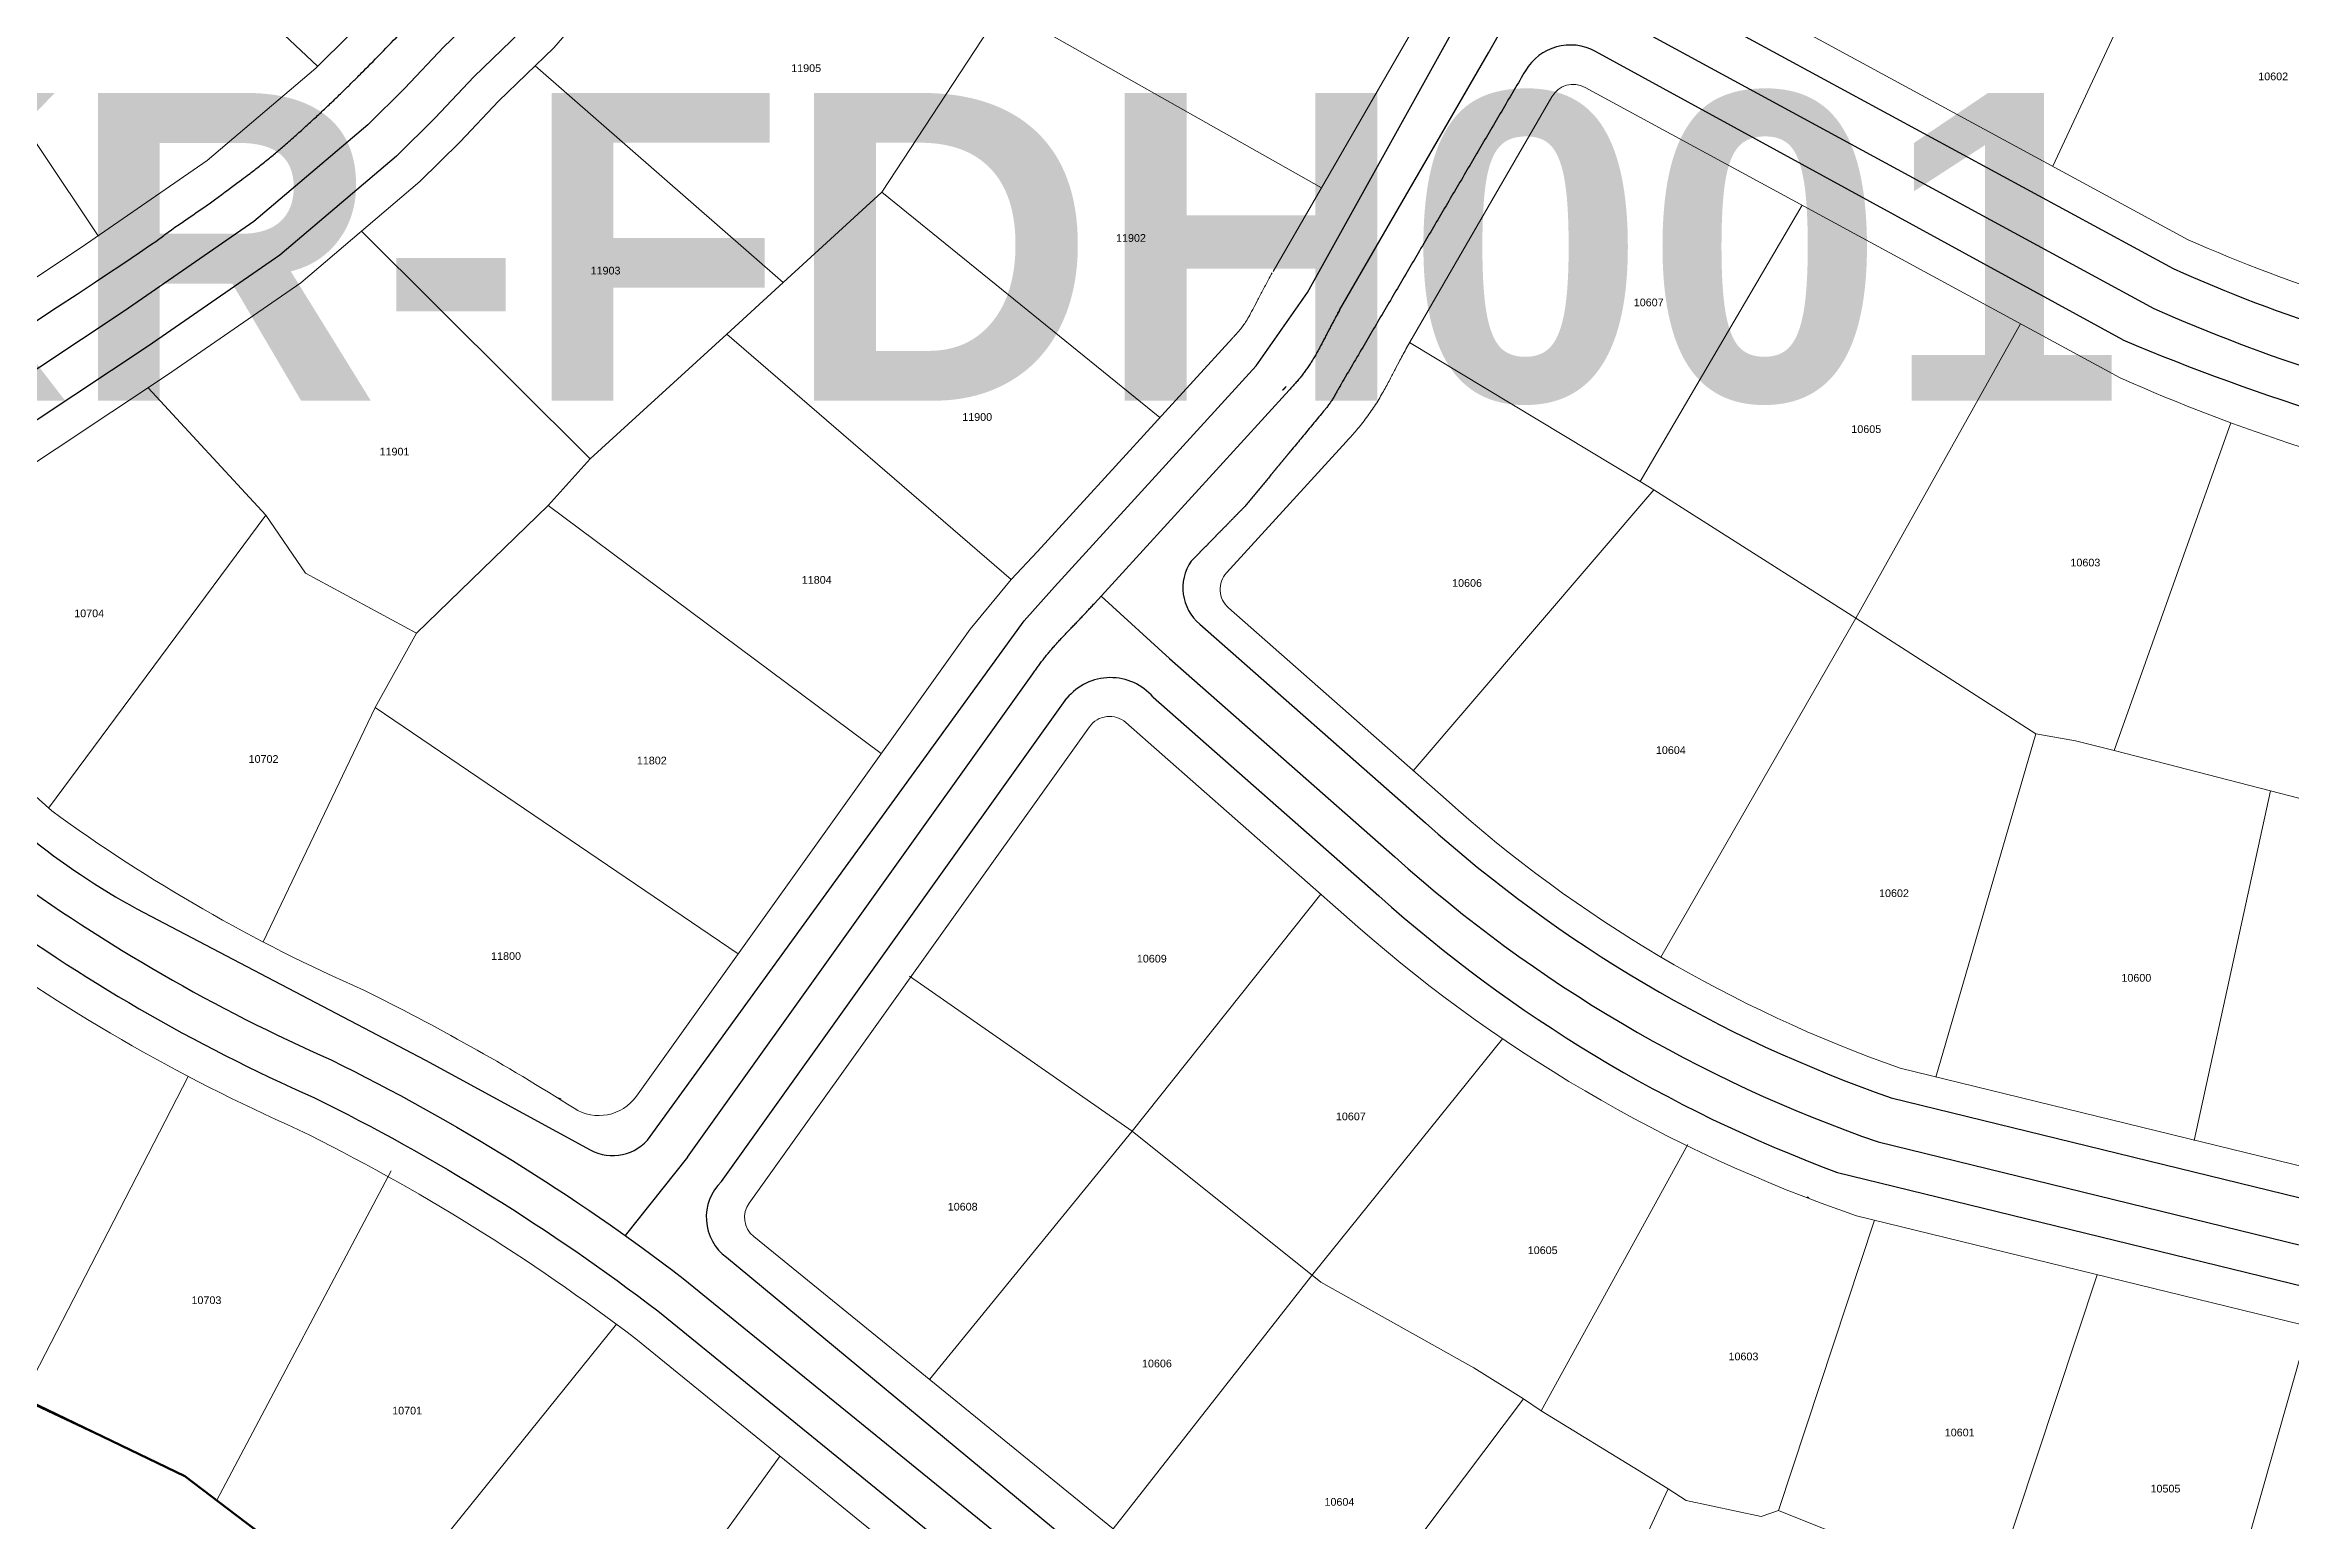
# Model space of a CAD drawing. Header units: inches. Extents: x 0 to 3095142, y 0 to 10137491.
# Drawn here: x 3091813 to 3092543, y 10136626 to 10137106 of the extents above; entities that cross this region are included whole.
import ezdxf
from ezdxf.enums import TextEntityAlignment as Align
from ezdxf.lldxf.tags import DXFTag

# ---------------------------------------------------------------- set-up
doc = ezdxf.new("R2010")
doc.units = ezdxf.units.IN
doc.header["$MEASUREMENT"] = 0
for name, color, linetype, lineweight in [('Addresses', 7, 'Continuous', 0), ('MST Service Group', 30, 'Continuous', 50), ('Parcels', 253, 'Continuous', 0), ('Project Boundary', 4, 'Continuous', 50), ('Right of Way (ROW)', 7, 'SOC_ROW', 0)]:
    doc.layers.add(name, color=color, linetype=linetype, lineweight=lineweight)
doc.layers.add('Centerline', color=250, linetype='CENTERu')
doc.layers.add('E_EOP', color=7, linetype='EOP_LINE')
doc.styles.add('LINETYPES', font='arial.ttf', dxfattribs={"oblique": 10, "height": 1})
doc.styles.add('SOC_LT_S', font='romans.shx')
doc.styles.get("Standard").update_dxf_attribs({"font": 'arial.ttf'})
doc.linetypes.add('CENTERu', pattern='A,1,-1.8,["C",LINETYPES,S=0.7,R=180,X=0.35,Y=0.175],0,["L",LINETYPES,S=0.7,R=180,X=0.1,Y=0.525],-1.8,10', length=14.6)
tags = doc.linetypes.add('EOP_LINE', pattern='A,3,-0.2,["EOP",Standard,S=0.1,R=0,X=-0.1,Y=-0.05],-0.25', length=3.45).pattern_tags.tags
tags[6] = DXFTag(74, 10)
tags = doc.linetypes.add('SOC_ROW', pattern='A,0.399525,-0.04311,["R/W",SOC_LT_S,S=0.049541,R=0,X=0,Y=-0.024771],-0.205888', length=0.648523).pattern_tags.tags
tags[6] = DXFTag(74, 10)

msp = doc.modelspace()

# ---------------------------------------------------------------- linework, layer by layer
at = {"layer": 'Centerline', "ltscale": 5}
for p, q in [((3092282.04, 10137103.17), (3092296.97, 10137129.61)), ((3092233.67, 10137019.55), (3092282.04, 10137103.17)), ((3092154, 10136924.25), (3092217.33, 10136993.58)), ((3092021.76, 10136744.32), (3092133.95, 10136901.37))]:
    msp.add_line(p, q, dxfattribs=at)
for points in [[(3092845.3, 10136900.31), (3092873.6, 10136888.81), (3092845.3, 10136900.31), (3092746.27, 10136938.86), (3092714.26, 10136951.44, 0.061477), (3092611.69, 10136983.46, -0.052444), (3092498.36, 10137019.96), (3092324, 10137114.62), (3092212.64, 10137176.38), (3091991.8, 10137298.9), (3091912.63, 10137347.08), (3091841.08, 10137390.4)], [(3091713.25, 10136935.14), (3091728.74, 10136914.05), (3091767.41, 10136866.29, 0.040402), (3091769.19, 10136864.42), (3091799.54, 10136837.33, 0.053933), (3091906.05, 10136775.92, -0.048769), (3092020.45, 10136704.93), (3092221.54, 10136541.35), (3092236.8, 10136530.41, 0.092095), (3092365.85, 10136472.1), (3092482.16, 10136459.43, -0.073048), (3092606.74, 10136419.3)], [(3092178.4, 10136906.35), (3092251.65, 10136841.86, 0.100034), (3092408.68, 10136749.28), (3092566.6, 10136710.65, -0.076853), (3092718.76, 10136647.18, -0.076853)]]:
    msp.add_lwpolyline(points, format="xyb", dxfattribs=at)
for points in [[(3091961.01, 10137122.77), (3091942.61, 10137105.06), (3091930, 10137091.66), (3091917.95, 10137079.74), (3091880.96, 10137048.29), (3091838.84, 10137019.19), (3091742.32, 10136955.19)], [(3092178.4, 10136906.35), (3092156.18, 10136926.64)], [(3092021.76, 10136744.32), (3092001.6, 10136718.85)]]:
    msp.add_lwpolyline(points, dxfattribs=at)
for points in [[(3092233.67, 10137019.55), (3092230.69, 10137014.19), (3092227.65, 10137008.71), (3092225.54, 10137002.58), (3092221.46, 10136998.12), (3092217.33, 10136993.58)], [(3092233.67, 10137019.55), (3092233.55, 10137019.34), (3092233.43, 10137019.12), (3092233.24, 10137018.95), (3092233.1, 10137018.74), (3092232.96, 10137018.54)], [(3092215.25, 10136993.58), (3092215.46, 10136993.81), (3092215.67, 10136994.04), (3092215.93, 10136994.21), (3092216.11, 10136994.46), (3092216.28, 10136994.71)], [(3092133.95, 10136901.37), (3092137.49, 10136906.32), (3092141, 10136911.24), (3092145.77, 10136915.24), (3092149.9, 10136919.76), (3092154, 10136924.25)], [(3092133.95, 10136901.37), (3092133.95, 10136901.37), (3092133.95, 10136901.37), (3092133.95, 10136901.37), (3092133.95, 10136901.37), (3092133.95, 10136901.37)]]:
    msp.add_open_spline(points, degree=5, dxfattribs=at)
at = {"layer": 'E_EOP', "ltscale": 30}
for p, q in [((3092223.29, 10137025.31), (3092270.33, 10137110.12)), ((3092488.16, 10137009.88), (3092316.84, 10137103.6)), ((3092206.61, 10137001.48), (3092223.29, 10137025.31)), ((3092140.99, 10136929.63), (3092206.61, 10137001.48)), ((3092186.23, 10136938.77), (3092185.48, 10136937.99)), ((3092131.15, 10136918.58), (3092140.99, 10136929.63)), ((3092009.65, 10136751.01), (3092131.15, 10136918.58)), ((3092032.88, 10136736.38), (3092145.07, 10136893.43)), ((3092145.83, 10136894.2), (3092145.07, 10136893.43)), ((3092173.12, 10136893.75), (3092246.43, 10136829.21)), ((3091842.95, 10136824.98), (3091936.7, 10136775.86)), ((3091936.7, 10136775.86), (3091990.17, 10136746.73)), ((3092395.05, 10136739.47), (3092552.3, 10136701)), ((3092228.47, 10136551), (3092034.48, 10136711.78))]:
    msp.add_line(p, q, dxfattribs=at)
for points in [[(3093751.8, 10137381.46), (3093551.92, 10137347.51), (3093250.29, 10137296.94, 0.124356), (3093040.57, 10137202.33, 0.119413), (3092916.34, 10137035.09), (3092871.4, 10136923.23, -0.41106), (3092850.75, 10136914.28), (3092751.73, 10136952.83), (3092719.91, 10136965.34, 0.047538), (3092614.65, 10136998.17, -0.05833), (3092504.59, 10137032.94), (3092330.82, 10137127.29), (3092219.93, 10137189.49), (3091999.43, 10137311.27), (3091920.55, 10137359.27), (3091848.92, 10137403.19)], [(3092188.26, 10136917.55), (3092261.57, 10136853.01, 0.099684), (3092412.91, 10136763.61), (3092570.16, 10136725.14, -0.07686), (3092726.54, 10136659.91)], [(3091790.54, 10136827.45, 0.055578), (3091900.38, 10136763.75, -0.048587), (3092012.14, 10136694.39), (3092213.38, 10136530.68), (3092229.05, 10136519.44, 0.092701), (3092363.49, 10136458.85), (3092477.26, 10136445.96, -0.079604), (3092600.75, 10136407.29)]]:
    msp.add_lwpolyline(points, format="xyb", dxfattribs=at)
msp.add_lwpolyline([(3091970.54, 10137112.86), (3091952.39, 10137095.39), (3091939.84, 10137082.06), (3091927.25, 10137069.61), (3091889.34, 10137037.38), (3091846.55, 10137007.8), (3091749.91, 10136943.74)], dxfattribs=at)
for centre, radius, start, end in [((3092308.68, 10137088.69), 17, 61.31959, 149.64388), ((3092760.2, 10137652.11), 697.47, 247.04349, 259.13801), ((3092197.97, 10136929.28), 15.23, 145.1137, 230.3969), ((3092159.23, 10136881.8), 18.33, 40.69898, 140.60629), ((3091957.49, 10137034.06), 238.4, 220.68269, 241.28428), ((3092558.4, 10137177.93), 467.9, 228.18353, 249.56707), ((3091997.5, 10136759.81), 15, 240.74299, 324.05532), ((3092043.96, 10136724.75), 16.06, 133.62505, 233.84337)]:
    msp.add_arc(centre, radius, start, end, dxfattribs=at)
at = {"layer": 'E_EOP', "color": 7, "ltscale": 30}
msp.add_rational_spline([(3091563.95, 10136849.75), (3091566.53, 10136852.31), (3091569.14, 10136854.82), (3091571.79, 10136857.3), (3091573.13, 10136858.55), (3091574.5, 10136859.76), (3091575.91, 10136860.92), (3091580.17, 10136864.44), (3091584.44, 10136867.95), (3091588.72, 10136871.45), (3091589.23, 10136871.87), (3091589.75, 10136872.28), (3091590.28, 10136872.68), (3091592.8, 10136874.58), (3091595.34, 10136876.46), (3091597.91, 10136878.29), (3091600.02, 10136879.8), (3091602.15, 10136881.26), (3091604.31, 10136882.69), (3091610.74, 10136886.96), (3091617.22, 10136891.15), (3091623.77, 10136895.25), (3091636.99, 10136903.53), (3091650.16, 10136911.91), (3091663.28, 10136920.36), (3091678.31, 10136930.06), (3091693.32, 10136939.79), (3091708.32, 10136949.54), (3091737.81, 10136968.73), (3091767.28, 10136987.95), (3091796.72, 10137007.2), (3091815.06, 10137019.18), (3091833.27, 10137031.35), (3091851.36, 10137043.68), (3091859.96, 10137049.54), (3091868.43, 10137055.58), (3091876.78, 10137061.79), (3091882.67, 10137066.17), (3091888.37, 10137070.81), (3091893.85, 10137075.7), (3091901.6, 10137082.6), (3091909.12, 10137089.74), (3091916.42, 10137097.11), (3091922.35, 10137103.1), (3091928.22, 10137109.16), (3091934.02, 10137115.29), (3091937.42, 10137118.89), (3091940.76, 10137122.55), (3091944.03, 10137126.27), (3091946.62, 10137129.22), (3091949.18, 10137132.21), (3091951.71, 10137135.22), (3091954.53, 10137138.59), (3091957.32, 10137141.99), (3091960.08, 10137145.42), (3091960.91, 10137146.46), (3091961.72, 10137147.53), (3091962.5, 10137148.63), (3091971.9, 10137161.94), (3091981.28, 10137175.27), (3091990.62, 10137188.62), (3091995.64, 10137195.8), (3092000.36, 10137203.18), (3092004.78, 10137210.75), (3092012.09, 10137223.27), (3092019.09, 10137235.96), (3092025.78, 10137248.82), (3092026.63, 10137251.98), (3092027.85, 10137260.86), (3092018.33, 10137269.19), (3092012.32, 10137271.98), (3091953.37, 10137305.35), (3091891.27, 10137344.6), (3091828.37, 10137382.36)], [1, 0.999921204347, 0.999921204347, 1, 0.999689315909, 0.999689315909, 1, 0.999998270456, 0.999998270456, 1, 0.999878973616, 0.999878973616, 1, 0.999935687719, 0.999935687719, 1, 0.999904030084, 0.999904030084, 1, 0.999942684356, 0.999942684356, 1, 0.999985979147, 0.999985979147, 1, 0.999998601386, 0.999998601386, 1, 0.999999638388, 0.999999638388, 1, 0.999968297877, 0.999968297877, 1, 0.999859449662, 0.999859449662, 1, 0.999349605035, 0.999349605035, 1, 0.999673889783, 0.999673889783, 1, 0.999958901857, 0.999958901857, 1, 0.999880755752, 0.999880755752, 1, 0.99995661407, 0.99995661407, 1, 0.999965279612, 0.999965279612, 1, 0.999682162405, 0.999682162405, 1, 0.999997852191, 0.999997852191, 1, 0.999445341207, 0.999445341207, 1, 0.99979766702, 0.99979766702, 1, 1, 1, 1, 1, 1, 1, 1], degree=3, knots=[0, 0, 0, 0, 0.03075, 0.03075, 0.03075, 0.091811, 0.091811, 0.091811, 0.096367, 0.096367, 0.096367, 0.134477, 0.134477, 0.134477, 0.162258, 0.162258, 0.162258, 0.196194, 0.196194, 0.196194, 0.22242, 0.22242, 0.22242, 0.235391, 0.235391, 0.235391, 0.239488, 0.239488, 0.239488, 0.241571, 0.241571, 0.241571, 0.261075, 0.261075, 0.261075, 0.302144, 0.302144, 0.302144, 0.390496, 0.390496, 0.390496, 0.453055, 0.453055, 0.453055, 0.475263, 0.475263, 0.475263, 0.513091, 0.513091, 0.513091, 0.535908, 0.535908, 0.535908, 0.55632, 0.55632, 0.55632, 0.618081, 0.618081, 0.618081, 0.623158, 0.623158, 0.623158, 0.704747, 0.704747, 0.704747, 0.754023, 0.754023, 0.754023, 9.895673, 30.323916, 30.323916, 30.323916, 31.318331, 31.318331, 31.318331, 31.318331], dxfattribs=at)
at = {"layer": 'E_EOP', "ltscale": 30}
msp.add_open_spline([(3092294.01, 10137097.28), (3092282.13, 10137077.07), (3092270.25, 10137056.87), (3092258.36, 10137036.66), (3092246.48, 10137016.46), (3092234.6, 10136996.25), (3092233.48, 10136994.36), (3092232.36, 10136992.44), (3092231.49, 10136990.35), (3092230.1, 10136988.67), (3092228.7, 10136986.98), (3092223.55, 10136980.76), (3092218.41, 10136974.53), (3092213.26, 10136968.31), (3092208.11, 10136962.08), (3092202.97, 10136955.85), (3092199.62, 10136952.44), (3092196.27, 10136949.02), (3092192.93, 10136945.6), (3092189.58, 10136942.18), (3092186.23, 10136938.77)], degree=5, knots=[0, 0, 0, 0, 0, 0, 1, 1, 1, 1, 1, 2, 2, 2, 2, 2, 3, 3, 3, 3, 3, 4, 4, 4, 4, 4, 4], dxfattribs=at)
at = {"layer": 'Parcels'}
for p, q in [((3092052.87, 10137028.51), (3092034.56, 10137011.78)), ((3092093.93, 10136803.11), (3092166.29, 10136752.73)), ((3092095.23, 10136802.18), (3092095.23, 10136802.18)), ((3092006.26, 10136766.95), (3092006.26, 10136766.95)), ((3092166.29, 10136752.73), (3092100.42, 10136672.11)), ((3092370.67, 10136627.53), (3092346.28, 10136632.81))]:
    msp.add_line(p, q, dxfattribs=at)
at = {"layer": 'Parcels', "ltscale": 5}
for p, q in [((3092340.42, 10136636.59), (3092346.28, 10136632.81)), ((3092370.67, 10136627.53), (3092376.22, 10136629.51))]:
    msp.add_line(p, q, dxfattribs=at)
at = {"layer": 'Parcels'}
for points in [[(3091830.54, 10137264.57), (3091788.26, 10137205.4), (3091901.65, 10137098.78)], [(3092465.41, 10137066.29), (3092517.89, 10137178.99)], [(3091754.83, 10137156.61), (3091830.31, 10137043.68)], [(3092084.96, 10137057.84), (3092124.3, 10137117.72), (3092227.74, 10137059.24)], [(3092175.28, 10136984.62), (3092084.96, 10137057.84), (3092052.87, 10137028.51), (3091972.28, 10137098.92)], [(3092335.73, 10136961.15), (3092331.34, 10136963.86), (3092383.96, 10137053.62)], [(3091915.91, 10137045.19), (3091990.15, 10136971.2), (3091976.58, 10136956.05)], [(3092454.9, 10137015.11), (3092401.38, 10136919.44), (3092459.87, 10136881.89), (3092427.37, 10136770.31)], [(3091990.15, 10136971.2), (3092034.56, 10137011.78), (3092126.98, 10136932.04)], [(3092256.43, 10137008.98), (3092331.34, 10136963.86)], [(3091933.81, 10136914.63), (3091897.69, 10136934.04), (3091884.8, 10136952.88), (3091846.57, 10136994.31)], [(3092619.17, 10136841.86), (3092572.92, 10136853.8), (3092536.06, 10136863.32), (3092485.3, 10136876.42), (3092523.17, 10136982.96)], [(3092337.98, 10136809.3), (3092337.98, 10136809.3), (3092401.38, 10136919.44), (3092335.73, 10136961.15), (3092257.6, 10136869.89)], [(3092038.22, 10136810.37), (3091920.38, 10136890.43), (3091933.81, 10136914.63), (3091976.58, 10136956.05), (3092084.73, 10136875.48)], [(3091884.8, 10136952.88), (3091814.22, 10136857.73)], [(3091920.38, 10136890.43), (3091883.96, 10136814.26)], [(3092459.87, 10136881.89), (3092472.79, 10136879.65), (3092485.3, 10136876.42)], [(3092536.06, 10136863.32), (3092511.33, 10136749.77)], [(3092223.03, 10136572.37), (3092293.4, 10136665.82), (3092277.27, 10136675.86), (3092227.56, 10136703.71), (3092166.29, 10136752.73), (3092227.52, 10136829.8)], [(3092286.61, 10136782.8), (3092225.42, 10136706.81), (3092160.08, 10136623.58)], [(3091859.59, 10136770.57), (3091805.76, 10136666.06), (3091721.73, 10136706.58)], [(3091979.79, 10136763.57), (3091980.78, 10136763.33)], [(3092346.85, 10136748.41), (3092299.15, 10136661.86), (3092332.44, 10136641.57), (3092340.42, 10136636.59), (3092289.63, 10136527.52)], [(3091925.56, 10136739.9), (3091868.88, 10136632.88)], [(3092386.12, 10136731.14), (3092385.6, 10136731.41)], [(3092380.38, 10136496.27), (3092380.38, 10136496.27), (3092407.84, 10136616.89), (3092376.22, 10136629.51), (3092407.49, 10136723.84)], [(3092479.79, 10136706.15), (3092447.12, 10136607.43)], [(3091998.71, 10136690.02), (3091920.75, 10136593.37)], [(3092548.53, 10136689.34), (3092518.94, 10136584.74), (3092576.6, 10136561.83)], [(3091798.04, 10136669.14), (3091858.48, 10136640.67), (3091883.18, 10136622.19)], [(3092299.15, 10136661.86), (3092293.41, 10136665.81)], [(3091980.32, 10136548.12), (3092051.86, 10136647.3)]]:
    msp.add_lwpolyline(points, dxfattribs=at)
at = {"layer": 'Project Boundary', "ltscale": 5}
msp.add_lwpolyline([(3092879.84, 10136195.42), (3092477.35, 10136308.58), (3092442.74, 10136311.28), (3092405.35, 10136315.73), (3092254.94, 10136339.52), (3091858.48, 10136640.67), (3091721.73, 10136706.58), (3091668.33, 10136754.85), (3091615.71, 10136835.44), (3091566.53, 10136847.42), (3091418.15, 10136985.3)], dxfattribs=at)
at = {"layer": 'Right of Way (ROW)', "ltscale": 80}
for points in [[(3093747.08, 10137390.8), (3093550.25, 10137357.37), (3093248.77, 10137306.83, 0.13159), (3093034.5, 10137210.29, 0.136918), (3092906.42, 10137039.52), (3092863.53, 10136932.78, -0.41106), (3092848.04, 10136926.07), (3092755.37, 10136962.15), (3092723.99, 10136974.48, 0.060939), (3092616.5, 10137008, -0.051831), (3092509.39, 10137042.42), (3092336.03, 10137136.54), (3092224.76, 10137198.24), (3092004.37, 10137320.52), (3091925.61, 10137368.45), (3091856.14, 10137410.5)], [(3091820.03, 10137373.91), (3091899.66, 10137325.71), (3091979.23, 10137277.29), (3092007.4, 10137261.66, -0.423894), (3092011.87, 10137245), (3092004.44, 10137232.58), (3091995.03, 10137216.23), (3091986.86, 10137203.08), (3091967.46, 10137173.04), (3091942.22, 10137139.38), (3091924.82, 10137122.64), (3091912.1, 10137109.12), (3091901.04, 10137098.18), (3091865.72, 10137068.15), (3091824.83, 10137039.89), (3091728.5, 10136976.03), (3091680.06, 10136943.9), (3091598.03, 10136892.73), (3091578, 10136876.88), (3091556.99, 10136856.28)], [(3092212.03, 10137032.07), (3092258.78, 10137112.89, 0.419519), (3092255.73, 10137123.89), (3092200.51, 10137154.52), (3092068.76, 10137227.62, 0.404598), (3092058.01, 10137224.73), (3092047.56, 10137207.27), (3092037.95, 10137190.57), (3092029.1, 10137176.32), (3092008.51, 10137144.45), (3091981.23, 10137108.06), (3091978.34, 10137104.75), (3091960.39, 10137087.48), (3091947.9, 10137074.2), (3091934.86, 10137061.31), (3091896.2, 10137028.44), (3091852.86, 10136998.48), (3091762.29, 10136938.44, 0.442344)], [(3092235.78, 10136976.72), (3092196.94, 10136934.19, 0.41958), (3092197.56, 10136922.79), (3092268.27, 10136860.54, 0.099438), (3092415.78, 10136773.29), (3092572.56, 10136734.93, -0.07439), (3092727.04, 10136671.38, 0.420461), (3092738.1, 10136674.29), (3092790.2, 10136765.81), (3092823.29, 10136831.38), (3092838.01, 10136867.61, 0.418501), (3092833.5, 10136878.07), (3092737.16, 10136915.58), (3092704.52, 10136928.41, 0.062058), (3092606.89, 10136958.92, -0.053022), (3092487.31, 10136997.51), (3092313.41, 10137091.93, 0.406319), (3092302.66, 10137088.9), (3092255.31, 10137007.03)], [(3091786.38, 10136882.59), (3091815.26, 10136856.81, 0.053616), (3091916.61, 10136798.58, -0.027353), (3091984.94, 10136760.2, 0.398552), (3092005.2, 10136764.14), (3092113.61, 10136915.9), (3092126.98, 10136932.04), (3092135.54, 10136941.11), (3092198.87, 10137010.44)], [(3091625.75, 10136851.1), (3091702.93, 10136899.24, -0.378692), (3091709.46, 10136898.14), (3091747.97, 10136850.56, 0.040402), (3091752.54, 10136845.77), (3091783.79, 10136817.87, 0.054225), (3091895.47, 10136753.26, -0.048433), (3092004.97, 10136685.3), (3092206.35, 10136521.48), (3092222.37, 10136509.99, 0.093233), (3092361.53, 10136447.42), (3092478.74, 10136434.65, -0.069331), (3092590.67, 10136399.31, -0.387762), (3092596.77, 10136384.32), (3092560.26, 10136285.27)]]:
    msp.add_lwpolyline(points, format="xyb", dxfattribs=at)
msp.add_lwpolyline([(3092610.77, 10136445.11, 0.069321), (3092485.57, 10136484.21), (3092370.23, 10136496.77, -0.090841), (3092251.23, 10136550.82), (3092236.73, 10136561.23), (3092043.31, 10136718.57, -0.395996), (3092041.84, 10136729.42), (3092152.4, 10136884.19, -0.444283), (3092164.2, 10136885.54), (3092235.03, 10136823.18, 0.100582), (3092401.62, 10136725.27), (3092560.64, 10136686.38, -0.073933), (3092700.63, 10136628.92, -0.414917), (3092703.4, 10136617.94), (3092664.79, 10136553.46), (3092656.03, 10136536.51), (3092621.63, 10136449.41, -0.433376)], format="xyb", close=True, dxfattribs=at)
for points, knots in [([(3092211.8, 10137031.68), (3092211.39, 10137030.92), (3092210.93, 10137030.11), (3092209.86, 10137028.15), (3092209.24, 10137026.99), (3092208.04, 10137024.72), (3092207.47, 10137023.61), (3092206.39, 10137021.53), (3092205.89, 10137020.57), (3092204.97, 10137018.83), (3092204.55, 10137018.06), (3092203.77, 10137016.71), (3092203.42, 10137016.13), (3092202.74, 10137015.09), (3092202.42, 10137014.64), (3092201.74, 10137013.72), (3092201.37, 10137013.26), (3092200.44, 10137012.18), (3092199.88, 10137011.56), (3092199.06, 10137010.65), (3092198.96, 10137010.55), (3092198.87, 10137010.44)], [0, 0, 0, 0, 0.084356, 0.084356, 0.197043, 0.197043, 0.309729, 0.309729, 0.422416, 0.422416, 0.535103, 0.535103, 0.647789, 0.647789, 0.760476, 0.760476, 0.873163, 0.873163, 0.985849, 0.985849, 1, 1, 1, 1]), ([(3092255.53, 10137007.43), (3092255.11, 10137006.67), (3092254.72, 10137005.97), (3092253.97, 10137004.59), (3092253.61, 10137003.92), (3092252.74, 10137002.3), (3092252.24, 10137001.33), (3092251.16, 10136999.25), (3092250.59, 10136998.14), (3092249.34, 10136995.76), (3092248.65, 10136994.48), (3092247.13, 10136991.79), (3092246.29, 10136990.37), (3092244.45, 10136987.5), (3092243.45, 10136986.04), (3092241.36, 10136983.2), (3092240.26, 10136981.83), (3092238.15, 10136979.33), (3092237.12, 10136978.19), (3092236.1, 10136977.06), (3092235.94, 10136976.89), (3092235.78, 10136976.72)], [0, 0, 0, 0, 0.084458, 0.084458, 0.168915, 0.168915, 0.284494, 0.284494, 0.400074, 0.400074, 0.515653, 0.515653, 0.631232, 0.631232, 0.746811, 0.746811, 0.86239, 0.86239, 0.977969, 0.977969, 1, 1, 1, 1])]:
    msp.add_open_spline(points, degree=3, knots=knots, dxfattribs=at)

# ---------------------------------------------------------------- texts
at = {"layer": 'Addresses'}
for s, p in [('11905', (3092060.35, 10137098.16)), ('10602', (3092536.98, 10137095.49)), ('11902', (3092165.89, 10137042.99)), ('11903', (3091995.18, 10137032.38)), ('10607', (3092334.09, 10137022.05)), ('11900', (3092115.92, 10136984.82)), ('10605', (3092404.78, 10136980.88)), ('11901', (3091926.61, 10136973.58)), ('11804', (3092063.79, 10136931.9)), ('10606', (3092275.07, 10136930.89)), ('10603', (3092475.96, 10136937.53)), ('10704', (3091827.42, 10136921.02)), ('10702', (3091884.07, 10136873.7)), ('11802', (3092010.2, 10136873.21)), ('10604', (3092341.29, 10136876.58)), ('10602', (3092413.78, 10136830.09)), ('11800', (3091962.86, 10136809.66)), ('10609', (3092172.65, 10136808.83)), ('10600', (3092492.52, 10136802.6)), ('10607', (3092237.32, 10136757.57)), ('10608', (3092111.21, 10136728.24)), ('10605', (3092299.65, 10136714.09)), ('10703', (3091865.51, 10136697.86)), ('10606', (3092174.32, 10136677.29)), ('10603', (3092364.87, 10136679.58)), ('10701', (3091930.71, 10136661.98)), ('10601', (3092435.13, 10136654.87)), ('10604', (3092233.61, 10136632.32)), ('10505', (3092501.98, 10136636.63))]:
    msp.add_text(s, height=2.5, dxfattribs=at).set_placement(p, align=Align.MIDDLE_CENTER)
at = {"layer": 'MST Service Group', "ltscale": 5, "insert": (3091626.86, 10137090.12), "char_height": 100, "attachment_point": 1}
msp.add_mtext_dynamic_manual_height_columns('{\\fArial|b1|i0|c0|p34;SKR-FDH001}', width=2883.8525, gutter_width=1, heights=[0], dxfattribs=at)

doc.saveas('drawing.dxf')
